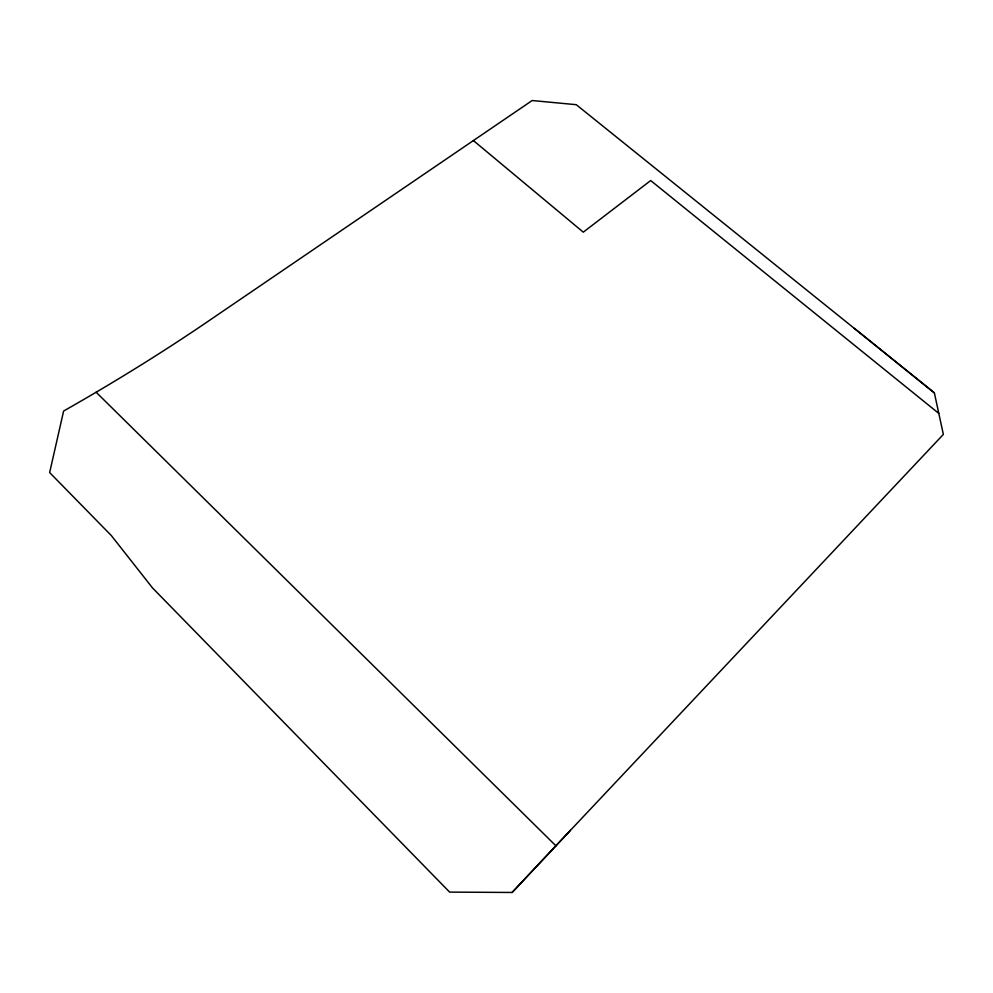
<?xml version="1.0" encoding="UTF-8"?>
<svg xmlns="http://www.w3.org/2000/svg" width="993" height="993" viewBox="0 0 993 993"><rect width="100%" height="100%" fill="white"/><g stroke="black" fill="none" stroke-linecap="round" stroke-linejoin="round"><path stroke-width="1.49" d="M570.466 830.309L512.289 892.471L449.618 892.099L152.488 587.893L111.303 535.525L49.65 472.569L63.614 411.04A2148.343 964.228 -6.2 0 0 207.984 321.397L532.161 100.529L576.25 104.687L934.339 392.756L943.35 434.413L511.916 892.471M854.265 328.335L934.401 393.005M938.807 413.411L650.688 180.552L583.288 232.163L473.4 140.559M96.135 392.223L555.881 845.788"/></g></svg>
